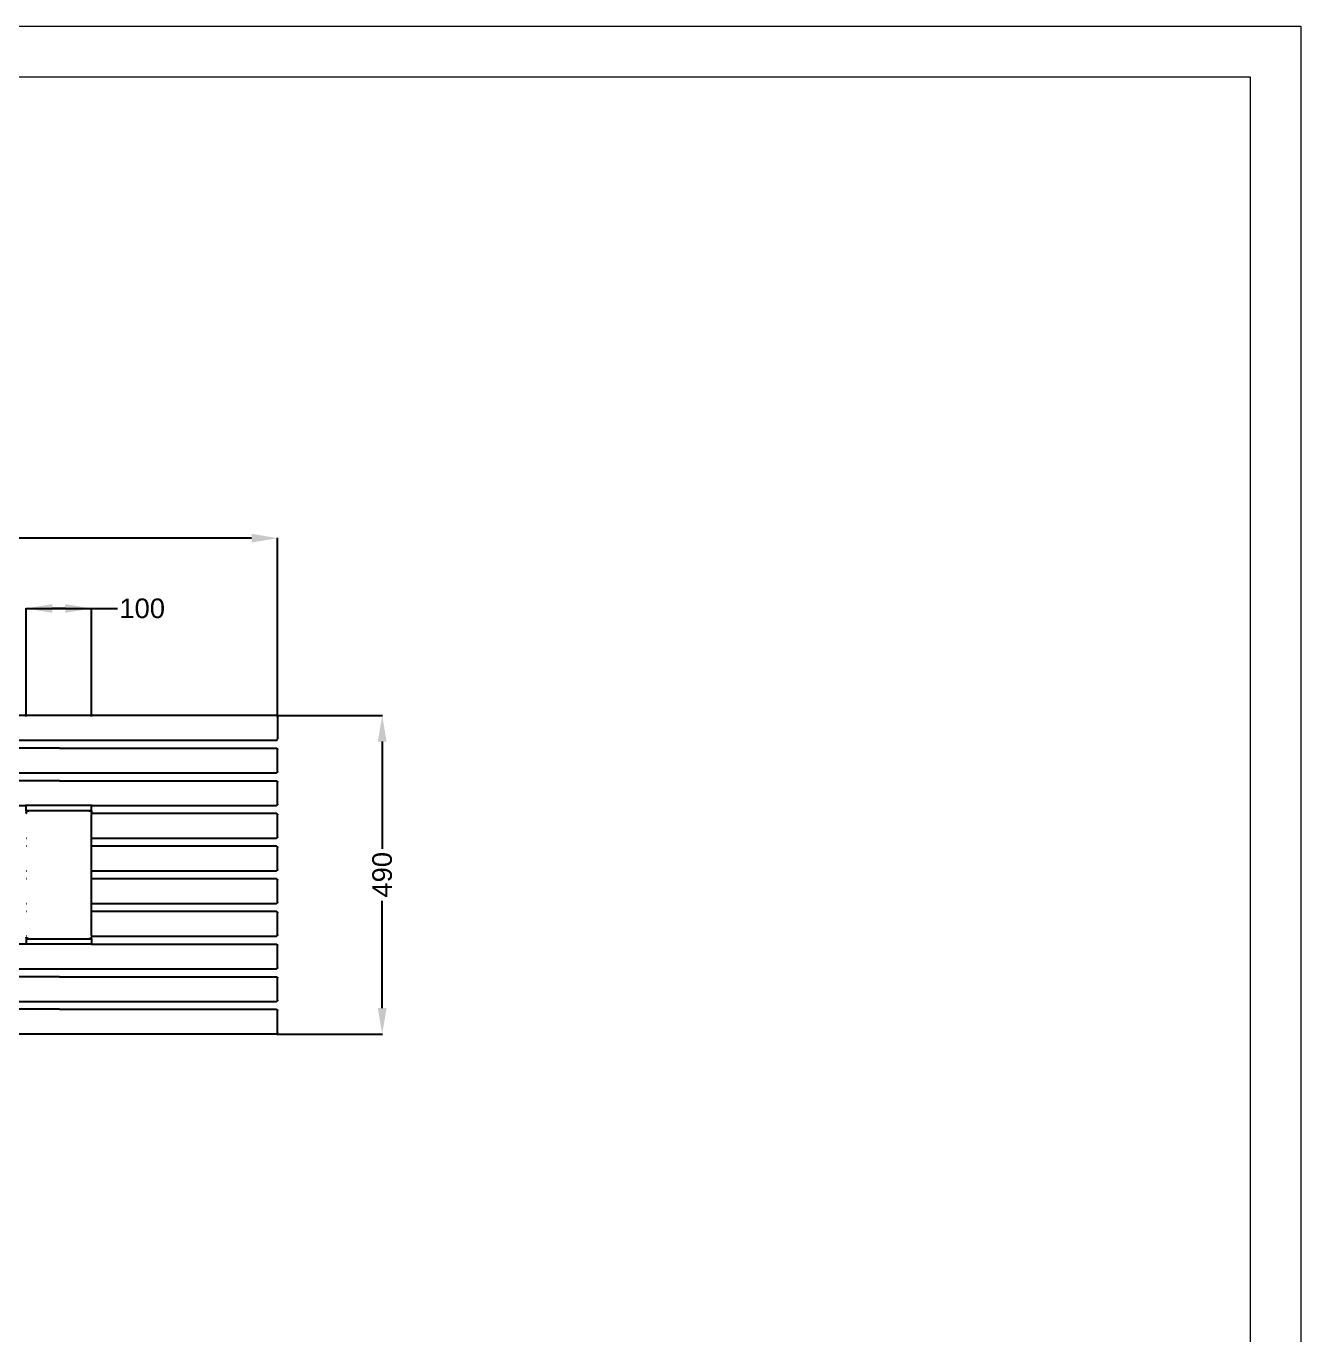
# Model space of a CAD drawing. Header units: millimetres. Extents: x 21 to 5427, y 20 to 4028.
# Drawn here: x 3475 to 5427, y 2024 to 4028 of the extents above; entities that cross this region are included whole.
import ezdxf

# ---------------------------------------------------------------- set-up
doc = ezdxf.new("R2010")
doc.units = ezdxf.units.MM
doc.layers.add('DIMS', color=1, linetype='Continuous')
doc.layers.add('tabelka', color=155, linetype='Continuous')
doc.styles.get("Standard").update_dxf_attribs({"font": 'arial.ttf'})
doc.dimstyles.new('ISO-25', dxfattribs={"dimtxt": 2.5, "dimasz": 2.5, "dimexe": 1.25, "dimexo": 0.625, "dimtad": 1, "dimtxsty": 'Standard', "dimcen": 2.5, "dimadec": 0, "dimazin": 0, "dimtfac": 1, "dimtmove": 0, "dimatfit": 3, "dimfxl": 1, "dimarcsym": 0})

# ---------------------------------------------------------------- blocks, each defined once
blk = doc.blocks.new('*D15')
at = {"layer": 'Defpoints', "color": 0}
for p in [(3860.4, 3244), (870.4, 2970.1), (3860.4, 2970.6)]:
    blk.add_point(p, dxfattribs=at)
at = {"layer": 'DIMS', "color": 0, "lineweight": -2}
for p, q in [((870.4, 2970.6), (870.4, 3244.5)), ((910.4, 3244), (2314.4, 3244)), ((3820.4, 3244), (2416.3, 3244)), ((3860.4, 2971.1), (3860.4, 3244.5))]:
    blk.add_line(p, q, dxfattribs=at)
at = {"layer": 'DIMS', "color": 0}
for points in [[(910.4, 3250.7), (910.4, 3237.4), (870.4, 3244)], [(3820.4, 3237.4), (3820.4, 3250.7), (3860.4, 3244)]]:
    blk.add_solid(points, dxfattribs=at)
at = {"layer": 'DIMS', "color": 0, "insert": (2365.4, 3244), "char_height": 30, "attachment_point": 5}
blk.add_mtext('2990', dxfattribs=at)
blk = doc.blocks.new('*D18')
at = {"layer": 'Defpoints', "color": 0}
for p in [(3575.4, 3136.4), (3475.4, 2970.5), (3575.4, 2970.5)]:
    blk.add_point(p, dxfattribs=at)
at = {"layer": 'DIMS', "color": 0, "lineweight": -2}
for p, q in [((3475.4, 2971), (3475.4, 3136.9)), ((3475.4, 3136.4), (3615.4, 3136.4)), ((3515.4, 3136.4), (3535.4, 3136.4)), ((3535.4, 3136.4), (3515.4, 3136.4)), ((3575.4, 2971), (3575.4, 3136.9))]:
    blk.add_line(p, q, dxfattribs=at)
at = {"layer": 'DIMS', "color": 0}
for points in [[(3515.4, 3143.1), (3515.4, 3129.8), (3475.4, 3136.4)], [(3535.4, 3129.8), (3535.4, 3143.1), (3575.4, 3136.4)]]:
    blk.add_solid(points, dxfattribs=at)
at = {"layer": 'DIMS', "color": 0, "insert": (3653, 3136.4), "char_height": 30, "attachment_point": 5}
blk.add_mtext('100', dxfattribs=at)
blk = doc.blocks.new('*D19')
at = {"layer": 'Defpoints', "color": 0}
for p in [(3857.9, 2972.6), (3858.4, 2484.6), (4020.5, 2484.6)]:
    blk.add_point(p, dxfattribs=at)
at = {"layer": 'DIMS', "color": 0, "lineweight": -2}
for p, q in [((3858.4, 2972.6), (4021, 2972.6)), ((4020.5, 2932.6), (4020.5, 2768.2)), ((4020.5, 2524.6), (4020.5, 2688.9)), ((3858.9, 2484.6), (4021, 2484.6))]:
    blk.add_line(p, q, dxfattribs=at)
at = {"layer": 'DIMS', "color": 0}
for points in [[(4027.2, 2932.6), (4013.8, 2932.6), (4020.5, 2972.6)], [(4013.8, 2524.6), (4027.2, 2524.6), (4020.5, 2484.6)]]:
    blk.add_solid(points, dxfattribs=at)
at = {"layer": 'DIMS', "color": 0, "insert": (4020.5, 2728.6), "char_height": 30, "attachment_point": 5, "rotation": 90}
blk.add_mtext('490', dxfattribs=at)

msp = doc.modelspace()

# ---------------------------------------------------------------- linework, layer by layer
for p, q in [((3858.4, 2972.6), (3286, 2972.6)), ((3858.9, 2972.5), (3858.4, 2972.6)), ((3859.1, 2972.4), (3858.9, 2972.5)), ((3859.4, 2972.3), (3859.1, 2972.4)), ((3859.8, 2972), (3859.4, 2972.3)), ((3860.1, 2971.6), (3859.8, 2972)), ((3860.3, 2971.1), (3860.1, 2971.6)), ((3860.4, 2970.6), (3860.3, 2971.1)), ((3860.4, 2970.6), (3860.4, 2936.6)), ((3384.3, 2934.6), (3526.6, 2934.6)), ((3526.6, 2934.6), (3858.4, 2934.6)), ((3858.4, 2934.6), (3858.9, 2934.7)), ((3858.9, 2934.7), (3859.1, 2934.7)), ((3859.1, 2934.7), (3859.4, 2934.9)), ((3859.4, 2934.9), (3859.8, 2935.2)), ((3859.8, 2935.2), (3860.1, 2935.6)), ((3860.1, 2935.6), (3860.3, 2936.1)), ((3860.3, 2936.1), (3860.4, 2936.6)), ((3526.6, 2922.6), (3384.3, 2922.6)), ((3526.6, 2922.6), (3858.4, 2922.6)), ((3858.4, 2922.6), (3858.9, 2922.5)), ((3858.9, 2922.5), (3859.1, 2922.4)), ((3859.1, 2922.4), (3859.4, 2922.3)), ((3859.4, 2922.3), (3859.8, 2922)), ((3859.8, 2922), (3860.1, 2921.6)), ((3860.1, 2921.6), (3860.3, 2921.1)), ((3860.3, 2921.1), (3860.4, 2920.6)), ((3860.4, 2886.6), (3860.4, 2920.6)), ((3860.1, 2885.6), (3859.8, 2885.2)), ((3860.3, 2886.1), (3860.1, 2885.6)), ((3860.4, 2886.6), (3860.3, 2886.1)), ((3384.3, 2884.6), (3526.6, 2884.6)), ((3526.6, 2872.6), (3384.3, 2872.6)), ((3526.6, 2884.6), (3858.4, 2884.6)), ((3526.6, 2872.6), (3858.4, 2872.6)), ((3858.9, 2884.7), (3858.4, 2884.6)), ((3858.4, 2872.6), (3858.9, 2872.5)), ((3859.1, 2884.7), (3858.9, 2884.7)), ((3858.9, 2872.5), (3859.1, 2872.4)), ((3859.4, 2884.9), (3859.1, 2884.7)), ((3859.1, 2872.4), (3859.4, 2872.3)), ((3859.8, 2885.2), (3859.4, 2884.9)), ((3859.4, 2872.3), (3859.8, 2872)), ((3859.8, 2872), (3860.1, 2871.6)), ((3860.1, 2871.6), (3860.3, 2871.1)), ((3860.3, 2871.1), (3860.4, 2870.6)), ((3860.4, 2836.6), (3860.4, 2870.6)), ((3384.3, 2834.6), (3475.4, 2834.6)), ((3475.4, 2835.6), (3475.4, 2836.1)), ((3475.4, 2834.6), (3475.4, 2834.9)), ((3475.4, 2826.6), (3475.4, 2834.6)), ((3475.4, 2834.6), (3475.4, 2834.6)), ((3575.4, 2834.6), (3475.4, 2834.6)), ((3575.4, 2826.6), (3475.4, 2826.6)), ((3475.4, 2826.6), (3475.4, 2824.1)), ((3475.7, 2825), (3476.1, 2825.5)), ((3476.1, 2825.5), (3476.6, 2825.8)), ((3476.6, 2825.8), (3477.2, 2826.1)), ((3477.2, 2826.1), (3477.9, 2826.4)), ((3477.9, 2826.4), (3478.6, 2826.5)), ((3478.6, 2826.5), (3479.4, 2826.6)), ((3571.4, 2826.6), (3479.4, 2826.6)), ((3571.4, 2826.6), (3572.2, 2826.5)), ((3572.2, 2826.5), (3572.9, 2826.4)), ((3572.9, 2826.4), (3573.6, 2826.1)), ((3573.6, 2826.1), (3574.2, 2825.8)), ((3574.2, 2825.8), (3574.7, 2825.5)), ((3574.7, 2825.5), (3575.1, 2825)), ((3575.4, 2835.6), (3575.4, 2836.1)), ((3575.4, 2834.6), (3575.4, 2834.9)), ((3575.4, 2826.6), (3575.4, 2834.6)), ((3575.4, 2834.6), (3858.4, 2834.6)), ((3575.4, 2834.6), (3575.4, 2834.6)), ((3575.4, 2826.6), (3575.4, 2824.1)), ((3858.9, 2834.7), (3858.4, 2834.6)), ((3859.1, 2834.7), (3858.9, 2834.7)), ((3859.4, 2834.9), (3859.1, 2834.7)), ((3859.8, 2835.2), (3859.4, 2834.9)), ((3860.1, 2835.6), (3859.8, 2835.2)), ((3860.3, 2836.1), (3860.1, 2835.6)), ((3860.4, 2836.6), (3860.3, 2836.1)), ((3475.4, 2824.1), (3475.5, 2824.6)), ((3475.4, 2824.1), (3475.4, 2822.6)), ((3475.5, 2824.6), (3475.7, 2825)), ((3475.7, 2822.6), (3475.5, 2822.6)), ((3575.1, 2825), (3575.3, 2824.6)), ((3575.3, 2824.6), (3575.4, 2824.1)), ((3575.4, 2824.1), (3575.4, 2822.6)), ((3575.4, 2822.5), (3575.4, 2822.6)), ((3858.4, 2822.6), (3575.4, 2822.6)), ((3575.4, 2822.6), (3575.4, 2822.5)), ((3575.4, 2822.3), (3575.4, 2822.5)), ((3575.4, 2822), (3575.4, 2822.3)), ((3575.4, 2821.9), (3575.4, 2822)), ((3575.4, 2822), (3575.4, 2822)), ((3575.4, 2821.9), (3575.4, 2821.6)), ((3575.4, 2821.6), (3575.4, 2821.1)), ((3575.4, 2821), (3575.4, 2821.1)), ((3575.4, 2820.6), (3575.4, 2821)), ((3575.4, 2786.6), (3575.4, 2820.6)), ((3858.4, 2822.6), (3858.9, 2822.5)), ((3858.9, 2822.5), (3859.1, 2822.4)), ((3859.1, 2822.4), (3859.4, 2822.3)), ((3859.4, 2822.3), (3859.8, 2822)), ((3859.8, 2822), (3860.1, 2821.6)), ((3860.1, 2821.6), (3860.3, 2821.1)), ((3860.3, 2821.1), (3860.4, 2820.6)), ((3860.4, 2786.6), (3860.4, 2820.6)), ((3575.4, 2786.2), (3575.4, 2786.6)), ((3575.4, 2786.1), (3575.4, 2786.2)), ((3575.4, 2785.6), (3575.4, 2786.1)), ((3575.4, 2785.2), (3575.4, 2785.6)), ((3860.1, 2785.6), (3859.8, 2785.2)), ((3860.3, 2786.1), (3860.1, 2785.6)), ((3860.4, 2786.6), (3860.3, 2786.1)), ((3475.5, 2784.6), (3475.7, 2784.6)), ((3475.7, 2772.6), (3475.5, 2772.6)), ((3575.4, 2784.9), (3575.4, 2785.2)), ((3575.4, 2784.6), (3575.4, 2784.9)), ((3575.4, 2784.6), (3858.4, 2784.6)), ((3575.4, 2784.6), (3575.4, 2784.6)), ((3575.4, 2772.6), (3575.4, 2784.6)), ((3858.4, 2772.6), (3575.4, 2772.6)), ((3575.4, 2772.5), (3575.4, 2772.6)), ((3575.4, 2772.3), (3575.4, 2772.5)), ((3575.4, 2772), (3575.4, 2772.3)), ((3575.4, 2771.6), (3575.4, 2772)), ((3575.4, 2771.1), (3575.4, 2771.6)), ((3575.4, 2771), (3575.4, 2771.1)), ((3575.4, 2770.6), (3575.4, 2771)), ((3575.4, 2736.6), (3575.4, 2770.6)), ((3858.9, 2784.7), (3858.4, 2784.6)), ((3858.4, 2772.6), (3858.9, 2772.5)), ((3859.1, 2784.7), (3858.9, 2784.7)), ((3858.9, 2772.5), (3859.1, 2772.4)), ((3859.4, 2784.9), (3859.1, 2784.7)), ((3859.1, 2772.4), (3859.4, 2772.3)), ((3859.8, 2785.2), (3859.4, 2784.9)), ((3859.4, 2772.3), (3859.8, 2772)), ((3859.8, 2772), (3860.1, 2771.6)), ((3860.1, 2771.6), (3860.3, 2771.1)), ((3860.3, 2771.1), (3860.4, 2770.6)), ((3860.4, 2736.6), (3860.4, 2770.6)), ((3475.5, 2734.6), (3475.7, 2734.6)), ((3575.4, 2736.2), (3575.4, 2736.6)), ((3575.4, 2736.1), (3575.4, 2736.2)), ((3575.4, 2735.6), (3575.4, 2736.1)), ((3575.4, 2735.2), (3575.4, 2735.6)), ((3575.4, 2734.9), (3575.4, 2735.2)), ((3575.4, 2734.6), (3575.4, 2734.9)), ((3575.4, 2734.6), (3858.4, 2734.6)), ((3575.4, 2734.6), (3575.4, 2734.6)), ((3575.4, 2722.6), (3575.4, 2734.6)), ((3858.9, 2734.7), (3858.4, 2734.6)), ((3859.1, 2734.7), (3858.9, 2734.7)), ((3859.4, 2734.9), (3859.1, 2734.7)), ((3859.8, 2735.2), (3859.4, 2734.9)), ((3860.1, 2735.6), (3859.8, 2735.2)), ((3860.3, 2736.1), (3860.1, 2735.6)), ((3860.4, 2736.6), (3860.3, 2736.1)), ((3475.7, 2722.6), (3475.5, 2722.6)), ((3858.4, 2722.6), (3575.4, 2722.6)), ((3575.4, 2722.5), (3575.4, 2722.6)), ((3575.4, 2722.3), (3575.4, 2722.5)), ((3575.4, 2722), (3575.4, 2722.3)), ((3575.4, 2721.6), (3575.4, 2722)), ((3575.4, 2721.1), (3575.4, 2721.6)), ((3575.4, 2721), (3575.4, 2721.1)), ((3575.4, 2720.6), (3575.4, 2721)), ((3575.4, 2686.6), (3575.4, 2720.6)), ((3858.4, 2722.6), (3858.9, 2722.5)), ((3858.9, 2722.5), (3859.1, 2722.4)), ((3859.1, 2722.4), (3859.4, 2722.3)), ((3859.4, 2722.3), (3859.8, 2722)), ((3859.8, 2722), (3860.1, 2721.6)), ((3860.1, 2721.6), (3860.3, 2721.1)), ((3860.3, 2721.1), (3860.4, 2720.6)), ((3860.4, 2686.6), (3860.4, 2720.6)), ((3575.4, 2686.2), (3575.4, 2686.6)), ((3575.4, 2686.1), (3575.4, 2686.2)), ((3575.4, 2685.6), (3575.4, 2686.1)), ((3575.4, 2685.2), (3575.4, 2685.6)), ((3575.4, 2684.9), (3575.4, 2685.2)), ((3859.8, 2685.2), (3859.4, 2684.9)), ((3860.1, 2685.6), (3859.8, 2685.2)), ((3860.3, 2686.1), (3860.1, 2685.6)), ((3860.4, 2686.6), (3860.3, 2686.1)), ((3475.5, 2684.6), (3475.7, 2684.6)), ((3475.7, 2672.6), (3475.5, 2672.6)), ((3575.4, 2684.6), (3575.4, 2684.9)), ((3575.4, 2684.6), (3858.4, 2684.6)), ((3575.4, 2672.6), (3575.4, 2684.6)), ((3575.4, 2684.6), (3575.4, 2684.6)), ((3858.4, 2672.6), (3575.4, 2672.6)), ((3575.4, 2672.5), (3575.4, 2672.6)), ((3575.4, 2672.3), (3575.4, 2672.5)), ((3575.4, 2672), (3575.4, 2672.3)), ((3575.4, 2671.6), (3575.4, 2672)), ((3575.4, 2671.1), (3575.4, 2671.6)), ((3575.4, 2671), (3575.4, 2671.1)), ((3575.4, 2670.6), (3575.4, 2671)), ((3575.4, 2636.6), (3575.4, 2670.6)), ((3858.9, 2684.7), (3858.4, 2684.6)), ((3858.4, 2672.6), (3858.9, 2672.5)), ((3859.1, 2684.7), (3858.9, 2684.7)), ((3858.9, 2672.5), (3859.1, 2672.4)), ((3859.4, 2684.9), (3859.1, 2684.7)), ((3859.1, 2672.4), (3859.4, 2672.3)), ((3859.4, 2672.3), (3859.8, 2672)), ((3859.8, 2672), (3860.1, 2671.6)), ((3860.1, 2671.6), (3860.3, 2671.1)), ((3860.3, 2671.1), (3860.4, 2670.6)), ((3860.4, 2636.6), (3860.4, 2670.6)), ((3475.5, 2632.6), (3475.4, 2633)), ((3475.4, 2633), (3475.4, 2630.6)), ((3475.4, 2630.6), (3479.4, 2630.6)), ((3475.4, 2630.6), (3475.4, 2622.6)), ((3475.7, 2634.6), (3475.5, 2634.6)), ((3475.7, 2632.1), (3475.5, 2632.6)), ((3476.1, 2631.7), (3475.7, 2632.1)), ((3476.6, 2631.3), (3476.1, 2631.7)), ((3477.2, 2631), (3476.6, 2631.3)), ((3477.9, 2630.8), (3477.2, 2631)), ((3478.6, 2630.6), (3477.9, 2630.8)), ((3479.4, 2630.6), (3478.6, 2630.6)), ((3479.4, 2630.6), (3571.4, 2630.6)), ((3572.2, 2630.6), (3571.4, 2630.6)), ((3571.4, 2630.6), (3575.4, 2630.6)), ((3572.9, 2630.8), (3572.2, 2630.6)), ((3572.9, 2630.8), (3573.6, 2631)), ((3573.6, 2631), (3574.2, 2631.3)), ((3574.2, 2631.3), (3574.7, 2631.7)), ((3574.7, 2631.7), (3575.1, 2632.1)), ((3575.1, 2632.1), (3575.3, 2632.6)), ((3575.3, 2632.6), (3575.4, 2633)), ((3575.4, 2636.2), (3575.4, 2636.6)), ((3575.4, 2636.1), (3575.4, 2636.2)), ((3575.4, 2635.6), (3575.4, 2636.1)), ((3575.4, 2635.6), (3575.4, 2635.2)), ((3575.4, 2635.2), (3575.4, 2634.9)), ((3575.4, 2634.9), (3575.4, 2634.6)), ((3575.4, 2634.6), (3575.4, 2634.6)), ((3575.4, 2634.6), (3858.4, 2634.6)), ((3575.4, 2634.6), (3575.4, 2634.6)), ((3575.4, 2634.6), (3575.4, 2633)), ((3575.4, 2630.6), (3575.4, 2633)), ((3575.4, 2630.6), (3575.4, 2622.6)), ((3858.9, 2634.7), (3858.4, 2634.6)), ((3859.1, 2634.7), (3858.9, 2634.7)), ((3859.4, 2634.9), (3859.1, 2634.7)), ((3859.8, 2635.2), (3859.4, 2634.9)), ((3860.1, 2635.6), (3859.8, 2635.2)), ((3860.3, 2636.1), (3860.1, 2635.6)), ((3860.4, 2636.6), (3860.3, 2636.1)), ((3475.4, 2622.6), (3384.3, 2622.6)), ((3475.4, 2622.6), (3475.4, 2622.5)), ((3475.4, 2622.6), (3475.4, 2622.6)), ((3575.4, 2622.6), (3475.4, 2622.6)), ((3475.4, 2622.3), (3475.4, 2622)), ((3575.4, 2622.6), (3575.4, 2622.5)), ((3575.4, 2622.6), (3858.4, 2622.6)), ((3575.4, 2622.3), (3575.4, 2622)), ((3858.4, 2622.6), (3858.9, 2622.5)), ((3858.9, 2622.5), (3859.1, 2622.4)), ((3859.1, 2622.4), (3859.4, 2622.3)), ((3859.4, 2622.3), (3859.8, 2622)), ((3859.8, 2622), (3860.1, 2621.6)), ((3860.1, 2621.6), (3860.3, 2621.1)), ((3860.3, 2621.1), (3860.4, 2620.6)), ((3860.4, 2586.6), (3860.4, 2620.6)), ((3859.8, 2585.2), (3859.4, 2584.9)), ((3860.1, 2585.6), (3859.8, 2585.2)), ((3860.3, 2586.1), (3860.1, 2585.6)), ((3860.4, 2586.6), (3860.3, 2586.1)), ((3384.3, 2584.6), (3526.6, 2584.6)), ((3526.6, 2572.6), (3384.3, 2572.6)), ((3526.6, 2584.6), (3858.4, 2584.6)), ((3526.6, 2572.6), (3858.4, 2572.6)), ((3858.9, 2584.7), (3858.4, 2584.6)), ((3858.4, 2572.6), (3858.9, 2572.5)), ((3859.1, 2584.7), (3858.9, 2584.7)), ((3858.9, 2572.5), (3859.1, 2572.4)), ((3859.4, 2584.9), (3859.1, 2584.7)), ((3859.1, 2572.4), (3859.4, 2572.3)), ((3859.4, 2572.3), (3859.8, 2572)), ((3859.8, 2572), (3860.1, 2571.6)), ((3860.1, 2571.6), (3860.3, 2571.1)), ((3860.3, 2571.1), (3860.4, 2570.6)), ((3860.4, 2536.6), (3860.4, 2570.6)), ((3384.3, 2534.6), (3526.6, 2534.6)), ((3526.6, 2534.6), (3858.4, 2534.6)), ((3858.9, 2534.7), (3858.4, 2534.6)), ((3859.1, 2534.7), (3858.9, 2534.7)), ((3859.4, 2534.9), (3859.1, 2534.7)), ((3859.8, 2535.2), (3859.4, 2534.9)), ((3860.1, 2535.6), (3859.8, 2535.2)), ((3860.3, 2536.1), (3860.1, 2535.6)), ((3860.4, 2536.6), (3860.3, 2536.1)), ((3526.6, 2522.6), (3384.3, 2522.6)), ((3526.6, 2522.6), (3858.4, 2522.6)), ((3858.4, 2522.6), (3858.9, 2522.5)), ((3858.9, 2522.5), (3859.1, 2522.4)), ((3859.1, 2522.4), (3859.4, 2522.3)), ((3859.4, 2522.3), (3859.8, 2522)), ((3859.8, 2522), (3860.1, 2521.6)), ((3860.1, 2521.6), (3860.3, 2521.1)), ((3860.3, 2521.1), (3860.4, 2520.6)), ((3860.4, 2486.6), (3860.4, 2520.6)), ((3859.4, 2484.9), (3859.1, 2484.7)), ((3859.8, 2485.2), (3859.4, 2484.9)), ((3860.1, 2485.6), (3859.8, 2485.2)), ((3860.3, 2486.1), (3860.1, 2485.6)), ((3860.4, 2486.6), (3860.3, 2486.1)), ((3858.4, 2484.6), (3290.4, 2484.6)), ((3858.9, 2484.7), (3858.4, 2484.6)), ((3859.1, 2484.7), (3858.9, 2484.7))]:
    msp.add_line(p, q)
at = {"layer": 'tabelka', "lineweight": 5}
for points in [[(20.5, 4028), (5426.9, 4028), (5426.9, 20.4), (20.5, 20.4)], [(97.9, 3950.6), (5349.5, 3950.6), (5349.5, 97.8), (97.9, 97.8)]]:
    msp.add_lwpolyline(points, close=True, dxfattribs=at)

# ---------------------------------------------------------------- dimensions: what is measured, and where the dimension line sits
at = {"layer": 'DIMS'}
for base, p1, p2, picture, middle in [((3860.4, 3244), (870.4, 2970.1), (3860.4, 2970.6), '*D15', (2365.4, 3244)), ((3575.4, 3136.4), (3475.4, 2970.5), (3575.4, 2970.5), '*D18', (3653, 3136.4))]:
    dim = msp.add_linear_dim(base=base, p1=p1, p2=p2, dimstyle='ISO-25', override={"dimscale": 1, "dimtxt": 30, "dimasz": 40, "dimexe": 0.5, "dimexo": 0.5, "dimgap": 6, "dimtad": 0, "dimtih": 1, "dimtoh": 1, "dimdec": 0, "dimlfac": 1, "dimzin": 0, "dimadec": 2, "dimtfac": 2, "dimtdec": 1, "dimtzin": 0}, dxfattribs=at)
    dim.commit()
    dim.dimension.update_dxf_attribs({"geometry": picture, "text_midpoint": middle})
dim = msp.add_linear_dim(base=(4020.5, 2484.6), p1=(3857.9, 2972.6), p2=(3858.4, 2484.6), angle=270, text='490', dimstyle='ISO-25', override={"dimscale": 1, "dimtxt": 30, "dimasz": 40, "dimexe": 0.5, "dimexo": 0.5, "dimgap": 6, "dimtad": 0, "dimjust": 0, "dimtih": 1, "dimtoh": 1, "dimdec": 0, "dimlfac": 1, "dimzin": 0, "dimadec": 2, "dimtfac": 2, "dimtdec": 1, "dimtzin": 0}, dxfattribs=at)
dim.commit()
dim.dimension.update_dxf_attribs({"geometry": '*D19', "text_midpoint": (4020.5, 2728.6), "text_rotation": 90})

doc.saveas('drawing.dxf')
